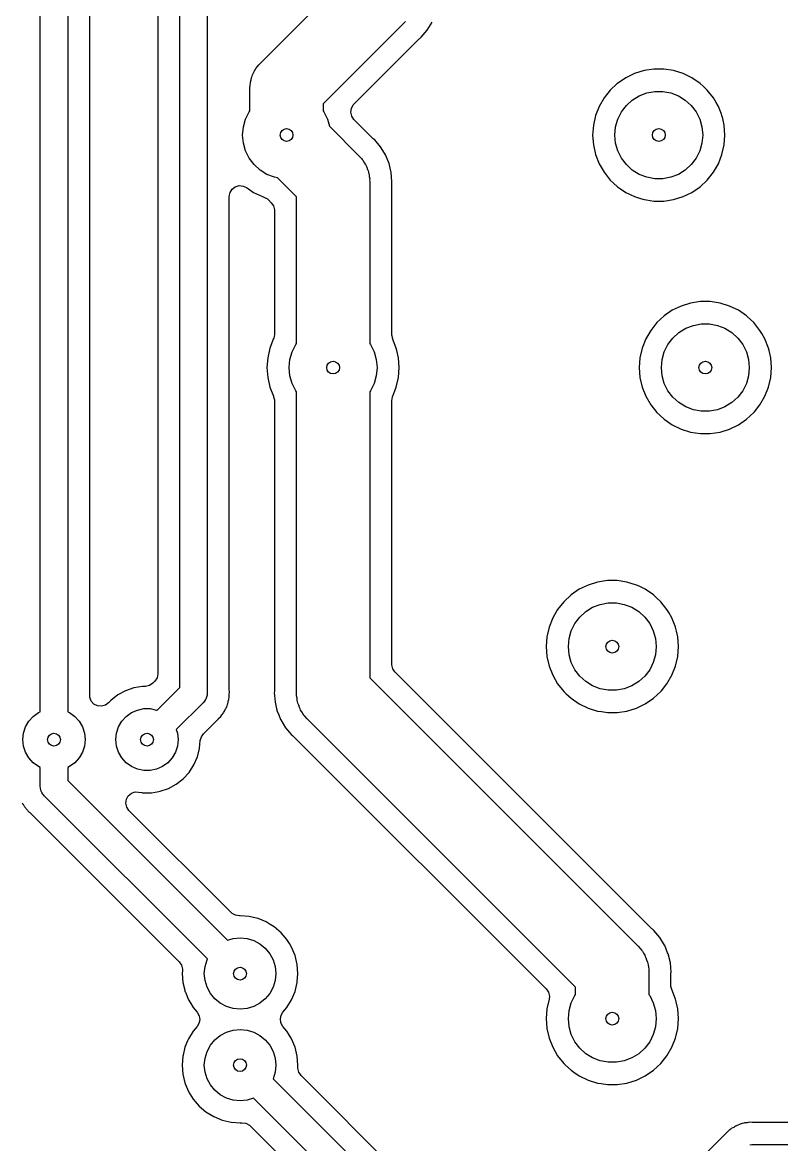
# Model space of a CAD drawing. Extents: x 0.79 to 9.84, y -6.5 to -0.79.
# Drawn here: x 4.754 to 5.569, y -4.573 to -3.366 of the extents above; entities that cross this region are included whole.
import ezdxf

# ---------------------------------------------------------------- set-up
doc = ezdxf.new("R2010")
doc.units = 0
doc.header["$MEASUREMENT"] = 0
doc.layers.add('BLACK', color=7, linetype='CONTINUOUS')

msp = doc.modelspace()

# ---------------------------------------------------------------- linework, layer by layer
at = {"layer": 'BLACK', "linetype": 'CONTINUOUS'}
for p, q in [((4.9226, -4.0813), (4.9226, -3.2673)), ((4.9522, -3.2673), (4.9522, -4.0874)), ((4.899, -3.2846), (4.899, -4.0666)), ((5.0096, -3.4096), (5.098, -3.3211)), ((4.8022, -3.3374), (4.8022, -4.1075)), ((4.8258, -4.0898), (4.8258, -3.338)), ((4.7726, -4.1075), (4.7726, -3.3435)), ((5.1652, -3.3652), (5.0768, -3.4537)), ((5.1885, -3.3746), (5.1937, -3.3661)), ((5.1821, -3.3821), (5.1885, -3.3746)), ((5.1098, -3.4541), (5.1799, -3.384)), ((5.1799, -3.384), (5.1806, -3.3834)), ((5.1806, -3.3834), (5.1821, -3.3821)), ((5.1821, -3.3821), (5.1821, -3.3821)), ((5.0045, -3.4157), (5.0061, -3.4138)), ((5.0061, -3.4138), (5.0075, -3.4118)), ((5.0075, -3.4118), (5.0086, -3.4107)), ((5.0086, -3.4107), (5.0096, -3.4096)), ((4.9993, -3.4281), (4.9998, -3.4256)), ((4.9998, -3.4256), (5.0004, -3.4242)), ((5.0004, -3.4242), (5.0008, -3.4228)), ((5.0008, -3.4228), (5.002, -3.4206)), ((5.002, -3.4206), (5.003, -3.4183)), ((5.003, -3.4183), (5.0038, -3.4171)), ((5.0038, -3.4171), (5.0045, -3.4157)), ((5.4019, -3.4258), (5.3931, -3.4318)), ((5.4114, -3.4212), (5.4019, -3.4258)), ((5.4019, -3.4258), (5.4019, -3.4258)), ((5.4216, -3.4181), (5.4114, -3.4212)), ((5.4114, -3.4212), (5.4114, -3.4212)), ((5.4321, -3.4165), (5.4216, -3.4181)), ((5.4216, -3.4181), (5.4216, -3.4181)), ((5.4427, -3.4165), (5.4321, -3.4165)), ((5.4321, -3.4165), (5.4321, -3.4165)), ((5.4532, -3.4181), (5.4427, -3.4165)), ((5.4427, -3.4165), (5.4427, -3.4165)), ((5.4634, -3.4212), (5.4532, -3.4181)), ((5.4532, -3.4181), (5.4532, -3.4181)), ((5.4672, -3.4231), (5.4634, -3.4212)), ((5.4634, -3.4212), (5.4634, -3.4212)), ((5.4634, -3.4212), (5.4634, -3.4212)), ((5.4634, -3.4212), (5.4634, -3.4212)), ((5.4729, -3.4258), (5.4672, -3.4231)), ((5.4817, -3.4318), (5.4729, -3.4258)), ((4.998, -3.4374), (4.9982, -3.4334)), ((4.998, -3.4615), (4.998, -3.4374)), ((4.9982, -3.4334), (4.9985, -3.432)), ((4.9985, -3.432), (4.9986, -3.4305)), ((4.9986, -3.4305), (4.9993, -3.4281)), ((5.3928, -3.4321), (5.3853, -3.4391)), ((5.3931, -3.4318), (5.3928, -3.4321)), ((5.3931, -3.4318), (5.3931, -3.4318)), ((5.4851, -3.435), (5.4817, -3.4318)), ((5.4817, -3.4318), (5.4817, -3.4318)), ((5.4895, -3.4391), (5.4851, -3.435)), ((5.3787, -3.4474), (5.3734, -3.4566)), ((5.3853, -3.4391), (5.3787, -3.4474)), ((5.4025, -3.4556), (5.4089, -3.4497)), ((5.4089, -3.4497), (5.4163, -3.4451)), ((5.4163, -3.4451), (5.4245, -3.442)), ((5.4245, -3.442), (5.433, -3.4404)), ((5.433, -3.4404), (5.4418, -3.4404)), ((5.4418, -3.4404), (5.4503, -3.442)), ((5.4503, -3.442), (5.4585, -3.4451)), ((5.4585, -3.4451), (5.4659, -3.4497)), ((5.4659, -3.4497), (5.4723, -3.4556)), ((5.4961, -3.4474), (5.4895, -3.4391)), ((5.4991, -3.4525), (5.4961, -3.4474)), ((5.4961, -3.4474), (5.4961, -3.4474)), ((5.4961, -3.4474), (5.4961, -3.4474)), ((4.9933, -3.4703), (4.9972, -3.4625)), ((4.9972, -3.4625), (4.998, -3.4615)), ((5.0768, -3.4537), (5.0768, -3.4615)), ((5.0768, -3.4615), (5.0776, -3.4625)), ((5.0776, -3.4625), (5.0815, -3.4703)), ((5.1064, -3.4629), (5.107, -3.4587)), ((5.107, -3.4587), (5.1091, -3.4549)), ((5.1091, -3.4549), (5.1098, -3.4541)), ((5.3734, -3.4566), (5.3695, -3.4664)), ((5.3734, -3.4566), (5.3734, -3.4566)), ((5.3933, -3.4703), (5.3972, -3.4625)), ((5.3972, -3.4625), (5.4025, -3.4556)), ((5.4723, -3.4556), (5.4776, -3.4625)), ((5.4776, -3.4625), (5.4815, -3.4703)), ((5.5014, -3.4566), (5.4991, -3.4525)), ((5.5021, -3.4583), (5.5014, -3.4566)), ((5.5014, -3.4566), (5.5014, -3.4566)), ((5.5047, -3.4649), (5.5021, -3.4583)), ((4.991, -3.4787), (4.9933, -3.4703)), ((5.0815, -3.4703), (5.0836, -3.4779)), ((5.1074, -3.4672), (5.1064, -3.4629)), ((5.1098, -3.4707), (5.1074, -3.4672)), ((5.1265, -3.4874), (5.1098, -3.4707)), ((5.3695, -3.4664), (5.3671, -3.4768)), ((5.391, -3.4787), (5.3933, -3.4703)), ((5.4815, -3.4703), (5.4838, -3.4787)), ((5.5053, -3.4664), (5.5047, -3.4649)), ((5.5061, -3.4696), (5.5053, -3.4664)), ((5.5077, -3.4768), (5.5061, -3.4696)), ((4.9902, -3.4874), (4.991, -3.4787)), ((5.0836, -3.4779), (5.1152, -3.5096)), ((5.3671, -3.4768), (5.3663, -3.4874)), ((5.3902, -3.4874), (5.391, -3.4787)), ((5.4838, -3.4787), (5.4846, -3.4874)), ((5.5085, -3.4874), (5.5077, -3.4768)), ((4.991, -3.4961), (4.9902, -3.4874)), ((4.9933, -3.5045), (4.991, -3.4961)), ((5.1299, -3.4908), (5.1265, -3.4874)), ((5.1306, -3.4914), (5.1299, -3.4908)), ((5.1321, -3.4927), (5.1306, -3.4914)), ((5.1385, -3.5002), (5.1321, -3.4927)), ((5.1321, -3.4927), (5.1321, -3.4927)), ((5.3663, -3.4874), (5.3671, -3.498)), ((5.3671, -3.498), (5.3695, -3.5084)), ((5.391, -3.4961), (5.3902, -3.4874)), ((5.3933, -3.5045), (5.391, -3.4961)), ((5.4838, -3.4961), (5.4815, -3.5045)), ((5.4846, -3.4874), (5.4838, -3.4961)), ((5.5053, -3.5084), (5.5077, -3.498)), ((5.5077, -3.498), (5.5085, -3.4874)), ((4.9972, -3.5123), (4.9933, -3.5045)), ((5.1152, -3.5096), (5.1179, -3.5125)), ((5.1425, -3.5067), (5.1385, -3.5002)), ((5.1385, -3.5002), (5.1385, -3.5002)), ((5.1385, -3.5002), (5.1385, -3.5002)), ((5.1437, -3.5087), (5.1425, -3.5067)), ((5.1475, -3.5179), (5.1437, -3.5087)), ((5.3695, -3.5084), (5.3734, -3.5182)), ((5.3972, -3.5123), (5.3933, -3.5045)), ((5.4815, -3.5045), (5.4776, -3.5123)), ((5.5014, -3.5182), (5.5053, -3.5084)), ((5.0025, -3.5192), (4.9972, -3.5123)), ((5.0089, -3.5251), (5.0025, -3.5192)), ((5.1179, -3.5125), (5.1187, -3.5138)), ((5.1187, -3.5138), (5.1197, -3.5149)), ((5.1197, -3.5149), (5.1209, -3.5171)), ((5.1209, -3.5171), (5.1223, -3.5192)), ((5.1223, -3.5192), (5.1229, -3.5206)), ((5.1229, -3.5206), (5.1236, -3.5219)), ((5.1236, -3.5219), (5.1243, -3.5243)), ((5.1498, -3.5275), (5.1475, -3.5179)), ((5.3734, -3.5182), (5.3734, -3.5182)), ((5.3734, -3.5182), (5.3787, -3.5274)), ((5.4025, -3.5192), (5.3972, -3.5123)), ((5.4089, -3.5251), (5.4025, -3.5192)), ((5.4723, -3.5192), (5.4659, -3.5251)), ((5.4776, -3.5123), (5.4723, -3.5192)), ((5.4961, -3.5274), (5.5014, -3.5182)), ((5.0163, -3.5297), (5.0089, -3.5251)), ((5.0245, -3.5328), (5.0163, -3.5297)), ((5.0278, -3.5335), (5.0245, -3.5328)), ((5.048, -3.5537), (5.0278, -3.5335)), ((5.1243, -3.5243), (5.1253, -3.5266)), ((5.1253, -3.5266), (5.1255, -3.528)), ((5.1255, -3.528), (5.126, -3.5295)), ((5.126, -3.5295), (5.1262, -3.532)), ((5.1262, -3.532), (5.1267, -3.5344)), ((5.1267, -3.5344), (5.1266, -3.5359)), ((5.1506, -3.5374), (5.1498, -3.5275)), ((5.1498, -3.5275), (5.1498, -3.5275)), ((5.1498, -3.5275), (5.1498, -3.5275)), ((5.3787, -3.5274), (5.3853, -3.5358)), ((5.4163, -3.5297), (5.4089, -3.5251)), ((5.4245, -3.5328), (5.4163, -3.5297)), ((5.433, -3.5344), (5.4245, -3.5328)), ((5.4418, -3.5344), (5.433, -3.5344)), ((5.4503, -3.5328), (5.4418, -3.5344)), ((5.4585, -3.5297), (5.4503, -3.5328)), ((5.4659, -3.5251), (5.4585, -3.5297)), ((5.4895, -3.5358), (5.4961, -3.5274)), ((4.9766, -3.5492), (4.9789, -3.5455)), ((4.9789, -3.5455), (4.9823, -3.5429)), ((4.9823, -3.5429), (4.9865, -3.5418)), ((4.9865, -3.5418), (4.9908, -3.5422)), ((4.9908, -3.5422), (4.9942, -3.5437)), ((4.9942, -3.5437), (4.9963, -3.5452)), ((4.9963, -3.5452), (5.0019, -3.549)), ((5.1266, -3.5359), (5.1268, -3.5374)), ((5.1268, -3.5374), (5.1268, -3.7115)), ((5.1504, -3.5394), (5.1506, -3.5374)), ((5.1504, -3.5403), (5.1504, -3.5394)), ((5.1504, -3.7017), (5.1504, -3.5403)), ((5.1506, -3.5374), (5.1506, -3.5374)), ((5.3853, -3.5358), (5.3887, -3.539)), ((5.3887, -3.539), (5.3931, -3.543)), ((5.3931, -3.543), (5.3963, -3.5452)), ((5.3963, -3.5452), (5.4019, -3.549)), ((5.4729, -3.549), (5.4817, -3.543)), ((5.4817, -3.543), (5.4895, -3.5358)), ((4.9758, -3.5535), (4.9766, -3.5492)), ((4.9758, -4.0842), (4.9758, -3.5535)), ((5.0019, -3.549), (5.0019, -3.549)), ((5.0019, -3.549), (5.0019, -3.549)), ((5.0019, -3.549), (5.0114, -3.5536)), ((5.0114, -3.5536), (5.0128, -3.554)), ((5.0128, -3.554), (5.013, -3.5541)), ((5.013, -3.5541), (5.0169, -3.5561)), ((5.0169, -3.5561), (5.0179, -3.557)), ((5.0179, -3.557), (5.0209, -3.5601)), ((5.048, -3.7115), (5.048, -3.5537)), ((5.4019, -3.549), (5.4019, -3.549)), ((5.4019, -3.549), (5.4019, -3.549)), ((5.4019, -3.549), (5.4114, -3.5536)), ((5.4114, -3.5536), (5.4114, -3.5536)), ((5.4114, -3.5536), (5.4114, -3.5536)), ((5.4114, -3.5536), (5.4176, -3.5555)), ((5.4176, -3.5555), (5.4216, -3.5567)), ((5.4216, -3.5567), (5.4216, -3.5567)), ((5.4216, -3.5567), (5.4216, -3.5567)), ((5.4216, -3.5567), (5.4243, -3.5571)), ((5.4243, -3.5571), (5.4321, -3.5583)), ((5.4321, -3.5583), (5.4321, -3.5583)), ((5.4321, -3.5583), (5.4321, -3.5583)), ((5.4321, -3.5583), (5.4427, -3.5583)), ((5.4427, -3.5583), (5.4532, -3.5567)), ((5.4427, -3.5583), (5.4427, -3.5583)), ((5.4532, -3.5567), (5.4634, -3.5536)), ((5.4634, -3.5536), (5.4729, -3.549)), ((5.0209, -3.5601), (5.0234, -3.5636)), ((5.0234, -3.5636), (5.0244, -3.5678)), ((5.0244, -3.5678), (5.0244, -3.5684)), ((5.0244, -3.5684), (5.0244, -3.7017)), ((5.4821, -3.6665), (5.4716, -3.6681)), ((5.4927, -3.6665), (5.4821, -3.6665)), ((5.4821, -3.6665), (5.4821, -3.6665)), ((5.5032, -3.6681), (5.4927, -3.6665)), ((5.4927, -3.6665), (5.4927, -3.6665)), ((5.4519, -3.6758), (5.4431, -3.6818)), ((5.4614, -3.6712), (5.4519, -3.6758)), ((5.4519, -3.6758), (5.4519, -3.6758)), ((5.4716, -3.6681), (5.4614, -3.6712)), ((5.4614, -3.6712), (5.4614, -3.6712)), ((5.4716, -3.6681), (5.4716, -3.6681)), ((5.5134, -3.6712), (5.5032, -3.6681)), ((5.5032, -3.6681), (5.5032, -3.6681)), ((5.5141, -3.6716), (5.5134, -3.6712)), ((5.5134, -3.6712), (5.5134, -3.6712)), ((5.5134, -3.6712), (5.5134, -3.6712)), ((5.5134, -3.6712), (5.5134, -3.6712)), ((5.5229, -3.6758), (5.5141, -3.6716)), ((5.5317, -3.6818), (5.5229, -3.6758)), ((5.4353, -3.6891), (5.4287, -3.6974)), ((5.4431, -3.6818), (5.4353, -3.6891)), ((5.4431, -3.6818), (5.4431, -3.6818)), ((5.4745, -3.692), (5.483, -3.6904)), ((5.483, -3.6904), (5.4918, -3.6904)), ((5.4918, -3.6904), (5.5003, -3.692)), ((5.5325, -3.6825), (5.5317, -3.6818)), ((5.5317, -3.6818), (5.5317, -3.6818)), ((5.5395, -3.6891), (5.5325, -3.6825)), ((5.5461, -3.6974), (5.5395, -3.6891)), ((5.0244, -3.7017), (5.0236, -3.706)), ((5.1504, -3.7027), (5.1504, -3.7017)), ((5.1514, -3.7061), (5.1504, -3.7027)), ((5.4287, -3.6974), (5.4234, -3.7066)), ((5.4525, -3.7056), (5.4589, -3.6997)), ((5.4589, -3.6997), (5.4663, -3.6951)), ((5.4663, -3.6951), (5.4745, -3.692)), ((5.5003, -3.692), (5.5085, -3.6951)), ((5.5085, -3.6951), (5.5159, -3.6997)), ((5.5159, -3.6997), (5.5223, -3.7056)), ((5.5481, -3.7007), (5.5461, -3.6974)), ((5.5461, -3.6974), (5.5461, -3.6974)), ((5.5461, -3.6974), (5.5461, -3.6974)), ((5.5514, -3.7066), (5.5481, -3.7007)), ((5.0235, -3.7062), (5.0195, -3.7164)), ((5.0236, -3.706), (5.0235, -3.7062)), ((5.0433, -3.7203), (5.0472, -3.7125)), ((5.0472, -3.7125), (5.048, -3.7115)), ((5.1268, -3.7115), (5.1276, -3.7125)), ((5.1276, -3.7125), (5.1315, -3.7203)), ((5.1553, -3.7164), (5.1513, -3.7061)), ((5.1513, -3.7061), (5.1514, -3.7061)), ((5.4234, -3.7066), (5.4195, -3.7164)), ((5.4234, -3.7066), (5.4234, -3.7066)), ((5.4433, -3.7203), (5.4472, -3.7125)), ((5.4472, -3.7125), (5.4525, -3.7056)), ((5.5223, -3.7056), (5.5276, -3.7125)), ((5.5276, -3.7125), (5.5315, -3.7203)), ((5.5553, -3.7164), (5.5514, -3.7066)), ((5.5514, -3.7066), (5.5514, -3.7066)), ((5.0171, -3.7268), (5.0163, -3.7374)), ((5.0195, -3.7164), (5.0171, -3.7268)), ((5.041, -3.7287), (5.0433, -3.7203)), ((5.1315, -3.7203), (5.1338, -3.7287)), ((5.156, -3.7192), (5.1553, -3.7164)), ((5.1577, -3.7268), (5.156, -3.7192)), ((5.1585, -3.7374), (5.1577, -3.7268)), ((5.4171, -3.7268), (5.4163, -3.7374)), ((5.4195, -3.7164), (5.4171, -3.7268)), ((5.441, -3.7287), (5.4433, -3.7203)), ((5.5315, -3.7203), (5.5338, -3.7287)), ((5.556, -3.7192), (5.5553, -3.7164)), ((5.5577, -3.7268), (5.556, -3.7192)), ((5.5585, -3.7374), (5.5577, -3.7268)), ((5.0163, -3.7374), (5.0171, -3.748)), ((5.0402, -3.7374), (5.041, -3.7287)), ((5.041, -3.7461), (5.0402, -3.7374)), ((5.1338, -3.7287), (5.1346, -3.7374)), ((5.1346, -3.7374), (5.1338, -3.7461)), ((5.1577, -3.748), (5.1585, -3.7374)), ((5.4163, -3.7374), (5.4171, -3.748)), ((5.4402, -3.7374), (5.441, -3.7287)), ((5.441, -3.7461), (5.4402, -3.7374)), ((5.5338, -3.7287), (5.5346, -3.7374)), ((5.5346, -3.7374), (5.5338, -3.7461)), ((5.5577, -3.748), (5.5585, -3.7374)), ((5.0171, -3.748), (5.0195, -3.7583)), ((5.0433, -3.7545), (5.041, -3.7461)), ((5.1338, -3.7461), (5.1315, -3.7545)), ((5.1553, -3.7584), (5.1577, -3.748)), ((5.4171, -3.748), (5.4195, -3.7584)), ((5.4433, -3.7545), (5.441, -3.7461)), ((5.5338, -3.7461), (5.5315, -3.7545)), ((5.5553, -3.7584), (5.5577, -3.748)), ((5.0195, -3.7583), (5.0195, -3.7584)), ((5.0195, -3.7584), (5.0234, -3.7682)), ((5.0472, -3.7623), (5.0433, -3.7545)), ((5.048, -3.7633), (5.0472, -3.7623)), ((5.048, -4.0874), (5.048, -3.7633)), ((5.1276, -3.7623), (5.1268, -3.7633)), ((5.1268, -3.7633), (5.1268, -4.0711)), ((5.1315, -3.7545), (5.1276, -3.7623)), ((5.1514, -3.7682), (5.1553, -3.7584)), ((5.4195, -3.7584), (5.4234, -3.7682)), ((5.4472, -3.7623), (5.4433, -3.7545)), ((5.4525, -3.7692), (5.4472, -3.7623)), ((5.5276, -3.7623), (5.5223, -3.7692)), ((5.5315, -3.7545), (5.5276, -3.7623)), ((5.5514, -3.7682), (5.5553, -3.7584)), ((5.0234, -3.7682), (5.0234, -3.7682)), ((5.0234, -3.7682), (5.0235, -3.7687)), ((5.0235, -3.7687), (5.0234, -3.7687)), ((5.0234, -3.7687), (5.0244, -3.7721)), ((5.0244, -3.7721), (5.0244, -3.7731)), ((5.0244, -3.7731), (5.0244, -4.0845)), ((5.1504, -3.7731), (5.1512, -3.7688)), ((5.1504, -4.0374), (5.1504, -3.7731)), ((5.1512, -3.7688), (5.1513, -3.7686)), ((5.1513, -3.7686), (5.1514, -3.7682)), ((5.1514, -3.7682), (5.1514, -3.7682)), ((5.4234, -3.7682), (5.4234, -3.7682)), ((5.4234, -3.7682), (5.4287, -3.7774)), ((5.4589, -3.7751), (5.4525, -3.7692)), ((5.4663, -3.7797), (5.4589, -3.7751)), ((5.5159, -3.7751), (5.5085, -3.7797)), ((5.5223, -3.7692), (5.5159, -3.7751)), ((5.5461, -3.7774), (5.5514, -3.7682)), ((5.4287, -3.7774), (5.4353, -3.7858)), ((5.4353, -3.7858), (5.4387, -3.789)), ((5.4745, -3.7828), (5.4663, -3.7797)), ((5.483, -3.7844), (5.4745, -3.7828)), ((5.4918, -3.7844), (5.483, -3.7844)), ((5.5003, -3.7828), (5.4918, -3.7844)), ((5.5085, -3.7797), (5.5003, -3.7828)), ((5.5317, -3.793), (5.5395, -3.7858)), ((5.5395, -3.7858), (5.5402, -3.7849)), ((5.5402, -3.7849), (5.5461, -3.7774)), ((5.5461, -3.7774), (5.5461, -3.7774)), ((5.5461, -3.7774), (5.5461, -3.7774)), ((5.4387, -3.789), (5.4431, -3.793)), ((5.4431, -3.793), (5.4466, -3.7954)), ((5.4466, -3.7954), (5.4519, -3.799)), ((5.4519, -3.799), (5.4519, -3.799)), ((5.4519, -3.799), (5.4519, -3.799)), ((5.4519, -3.799), (5.4614, -3.8036)), ((5.5134, -3.8036), (5.5229, -3.799)), ((5.5229, -3.799), (5.5317, -3.793)), ((5.4614, -3.8036), (5.4614, -3.8036)), ((5.4614, -3.8036), (5.4614, -3.8036)), ((5.4614, -3.8036), (5.4705, -3.8064)), ((5.4705, -3.8064), (5.4716, -3.8067)), ((5.4716, -3.8067), (5.4716, -3.8067)), ((5.4716, -3.8067), (5.4716, -3.8067)), ((5.4716, -3.8067), (5.4768, -3.8075)), ((5.4768, -3.8075), (5.4821, -3.8083)), ((5.4821, -3.8083), (5.4821, -3.8083)), ((5.4821, -3.8083), (5.4821, -3.8083)), ((5.4821, -3.8083), (5.4927, -3.8083)), ((5.4927, -3.8083), (5.5032, -3.8067)), ((5.4927, -3.8083), (5.4927, -3.8083)), ((5.5032, -3.8067), (5.5134, -3.8036)), ((5.3716, -3.9681), (5.3614, -3.9712)), ((5.3821, -3.9665), (5.3716, -3.9681)), ((5.3716, -3.9681), (5.3716, -3.9681)), ((5.3927, -3.9665), (5.3821, -3.9665)), ((5.3821, -3.9665), (5.3821, -3.9665)), ((5.4032, -3.9681), (5.3927, -3.9665)), ((5.3927, -3.9665), (5.3927, -3.9665)), ((5.4134, -3.9712), (5.4032, -3.9681)), ((5.4032, -3.9681), (5.4032, -3.9681)), ((5.3519, -3.9758), (5.3431, -3.9818)), ((5.3614, -3.9712), (5.3519, -3.9758)), ((5.3519, -3.9758), (5.3519, -3.9758)), ((5.3614, -3.9712), (5.3614, -3.9712)), ((5.4162, -3.9726), (5.4134, -3.9712)), ((5.4134, -3.9712), (5.4134, -3.9712)), ((5.4134, -3.9712), (5.4134, -3.9712)), ((5.4134, -3.9712), (5.4134, -3.9712)), ((5.4229, -3.9758), (5.4162, -3.9726)), ((5.4317, -3.9818), (5.4229, -3.9758)), ((5.3353, -3.9891), (5.3287, -3.9974)), ((5.3431, -3.9818), (5.3353, -3.9891)), ((5.3431, -3.9818), (5.3431, -3.9818)), ((5.3663, -3.9951), (5.3745, -3.992)), ((5.3745, -3.992), (5.383, -3.9904)), ((5.383, -3.9904), (5.3918, -3.9904)), ((5.3918, -3.9904), (5.4003, -3.992)), ((5.4003, -3.992), (5.4085, -3.9951)), ((5.4346, -3.9845), (5.4317, -3.9818)), ((5.4317, -3.9818), (5.4317, -3.9818)), ((5.4395, -3.9891), (5.4346, -3.9845)), ((5.4461, -3.9974), (5.4395, -3.9891)), ((5.3287, -3.9974), (5.3234, -4.0066)), ((5.3472, -4.0125), (5.3525, -4.0056)), ((5.3525, -4.0056), (5.3589, -3.9997)), ((5.3589, -3.9997), (5.3663, -3.9951)), ((5.4085, -3.9951), (5.4159, -3.9997)), ((5.4159, -3.9997), (5.4223, -4.0056)), ((5.4223, -4.0056), (5.4276, -4.0125)), ((5.4481, -4.0007), (5.4461, -3.9974)), ((5.4461, -3.9974), (5.4461, -3.9974)), ((5.4461, -3.9974), (5.4461, -3.9974)), ((5.4514, -4.0066), (5.4481, -4.0007)), ((5.3195, -4.0164), (5.3171, -4.0268)), ((5.3234, -4.0066), (5.3195, -4.0164)), ((5.3234, -4.0066), (5.3234, -4.0066)), ((5.3433, -4.0203), (5.3472, -4.0125)), ((5.4276, -4.0125), (5.4315, -4.0203)), ((5.4535, -4.0118), (5.4514, -4.0066)), ((5.4514, -4.0066), (5.4514, -4.0066)), ((5.4549, -4.0153), (5.4535, -4.0118)), ((5.4553, -4.0164), (5.4549, -4.0153)), ((5.4563, -4.0209), (5.4553, -4.0164)), ((5.3171, -4.0268), (5.3163, -4.0374)), ((5.3402, -4.0374), (5.341, -4.0287)), ((5.341, -4.0287), (5.3433, -4.0203)), ((5.4315, -4.0203), (5.4338, -4.0287)), ((5.4338, -4.0287), (5.4346, -4.0374)), ((5.4577, -4.0268), (5.4563, -4.0209)), ((5.4585, -4.0374), (5.4577, -4.0268)), ((5.1504, -4.0564), (5.1504, -4.0374)), ((5.3163, -4.0374), (5.3171, -4.048)), ((5.341, -4.0461), (5.3402, -4.0374)), ((5.4346, -4.0374), (5.4338, -4.0461)), ((5.4577, -4.048), (5.4585, -4.0374)), ((5.3171, -4.048), (5.3195, -4.0584)), ((5.3433, -4.0545), (5.341, -4.0461)), ((5.4338, -4.0461), (5.4315, -4.0545)), ((5.4553, -4.0584), (5.4577, -4.048)), ((5.1504, -4.057), (5.1504, -4.0564)), ((5.1514, -4.0612), (5.1504, -4.057)), ((5.1539, -4.0647), (5.1514, -4.0612)), ((5.4299, -4.3408), (5.1539, -4.0647)), ((5.3195, -4.0584), (5.3234, -4.0682)), ((5.3472, -4.0623), (5.3433, -4.0545)), ((5.3525, -4.0692), (5.3472, -4.0623)), ((5.4276, -4.0623), (5.4223, -4.0692)), ((5.4315, -4.0545), (5.4276, -4.0623)), ((5.4514, -4.0682), (5.4553, -4.0584)), ((4.8936, -4.0768), (4.8901, -4.0793)), ((4.8955, -4.0749), (4.8936, -4.0768)), ((4.8959, -4.0745), (4.8955, -4.0749)), ((4.8982, -4.0709), (4.8959, -4.0745)), ((4.899, -4.0666), (4.8982, -4.0709)), ((5.1268, -4.0711), (5.4152, -4.3596)), ((5.3234, -4.0682), (5.3234, -4.0682)), ((5.3234, -4.0682), (5.3287, -4.0774)), ((5.3287, -4.0774), (5.3353, -4.0858)), ((5.3589, -4.0751), (5.3525, -4.0692)), ((5.3663, -4.0797), (5.3589, -4.0751)), ((5.4159, -4.0751), (5.4085, -4.0797)), ((5.4223, -4.0692), (5.4159, -4.0751)), ((5.4402, -4.0849), (5.4461, -4.0774)), ((5.4461, -4.0774), (5.4514, -4.0682)), ((5.4461, -4.0774), (5.4461, -4.0774)), ((5.4461, -4.0774), (5.4461, -4.0774)), ((4.826, -4.0919), (4.8258, -4.0898)), ((4.8561, -4.0894), (4.8486, -4.0952)), ((4.8644, -4.0849), (4.8561, -4.0894)), ((4.8561, -4.0894), (4.8561, -4.0894)), ((4.8733, -4.0819), (4.8644, -4.0849)), ((4.8827, -4.0803), (4.8733, -4.0819)), ((4.8853, -4.0803), (4.8827, -4.0803)), ((4.8859, -4.0803), (4.8853, -4.0803)), ((4.8901, -4.0793), (4.8859, -4.0803)), ((4.8982, -4.1058), (4.9226, -4.0813)), ((4.952, -4.0898), (4.9513, -4.0918)), ((4.9522, -4.0874), (4.952, -4.0889)), ((4.952, -4.0889), (4.9521, -4.0892)), ((4.9521, -4.0892), (4.952, -4.0894)), ((4.952, -4.0894), (4.952, -4.0898)), ((4.9759, -4.0857), (4.9758, -4.0842)), ((4.9758, -4.0884), (4.976, -4.0864)), ((4.9758, -4.0893), (4.9758, -4.0884)), ((4.9758, -4.0884), (4.9758, -4.0884)), ((4.9758, -4.0913), (4.9758, -4.0893)), ((4.976, -4.0864), (4.9759, -4.0857)), ((5.0244, -4.0854), (5.0242, -4.0874)), ((5.0242, -4.0874), (5.0242, -4.0874)), ((5.0242, -4.0874), (5.0244, -4.0899)), ((5.0244, -4.0845), (5.0244, -4.0854)), ((5.0244, -4.0899), (5.0244, -4.0899)), ((5.0244, -4.0899), (5.025, -4.0973)), ((5.0482, -4.0889), (5.048, -4.0874)), ((5.0481, -4.0904), (5.0482, -4.0889)), ((5.3353, -4.0858), (5.3374, -4.0877)), ((5.3374, -4.0877), (5.3431, -4.093)), ((5.3745, -4.0828), (5.3663, -4.0797)), ((5.383, -4.0844), (5.3745, -4.0828)), ((5.3918, -4.0844), (5.383, -4.0844)), ((5.4003, -4.0828), (5.3918, -4.0844)), ((5.4085, -4.0797), (5.4003, -4.0828)), ((5.4317, -4.093), (5.4395, -4.0858)), ((5.4395, -4.0858), (5.4402, -4.0849)), ((4.8275, -4.096), (4.826, -4.0919)), ((4.8304, -4.0992), (4.8275, -4.096)), ((4.8343, -4.1011), (4.8304, -4.0992)), ((4.8386, -4.1016), (4.8343, -4.1011)), ((4.8428, -4.1004), (4.8386, -4.1016)), ((4.8462, -4.0978), (4.8428, -4.1004)), ((4.8486, -4.0952), (4.8462, -4.0978)), ((4.8486, -4.0952), (4.8486, -4.0952)), ((4.9478, -4.0978), (4.9189, -4.1267)), ((4.9491, -4.0961), (4.9478, -4.0978)), ((4.9504, -4.0944), (4.9491, -4.0961)), ((4.9505, -4.0941), (4.9504, -4.0944)), ((4.9507, -4.0939), (4.9505, -4.0941)), ((4.9513, -4.0918), (4.9507, -4.0939)), ((4.9723, -4.1035), (4.9733, -4.1017)), ((4.9733, -4.1017), (4.9734, -4.101)), ((4.9734, -4.101), (4.9739, -4.0996)), ((4.9739, -4.0996), (4.9742, -4.099)), ((4.9742, -4.099), (4.9746, -4.097)), ((4.9746, -4.097), (4.9748, -4.0961)), ((4.9748, -4.0961), (4.9754, -4.0942)), ((4.9754, -4.0942), (4.9755, -4.0935)), ((4.9755, -4.0935), (4.9757, -4.092)), ((4.9757, -4.092), (4.9758, -4.0913)), ((5.025, -4.0973), (5.025, -4.0973)), ((5.025, -4.0973), (5.025, -4.0973)), ((5.025, -4.0973), (5.025, -4.0973)), ((5.025, -4.0973), (5.0267, -4.1043)), ((5.0486, -4.0928), (5.0481, -4.0904)), ((5.0488, -4.0953), (5.0486, -4.0928)), ((5.0493, -4.0968), (5.0488, -4.0953)), ((5.0496, -4.0982), (5.0493, -4.0968)), ((5.0505, -4.1005), (5.0496, -4.0982)), ((5.0512, -4.1029), (5.0505, -4.1005)), ((5.3431, -4.093), (5.3431, -4.093)), ((5.3431, -4.093), (5.3519, -4.099)), ((5.3519, -4.099), (5.3519, -4.099)), ((5.3519, -4.099), (5.3519, -4.099)), ((5.3519, -4.099), (5.3614, -4.1036)), ((5.4134, -4.1036), (5.4229, -4.099)), ((5.4229, -4.099), (5.4317, -4.093)), ((4.7603, -4.1177), (4.765, -4.1125)), ((4.765, -4.1125), (4.7707, -4.1084)), ((4.7707, -4.1084), (4.7726, -4.1075)), ((4.8022, -4.1075), (4.8041, -4.1084)), ((4.8041, -4.1084), (4.8098, -4.1125)), ((4.8098, -4.1125), (4.8145, -4.1177)), ((4.8603, -4.1177), (4.865, -4.1125)), ((4.865, -4.1125), (4.8707, -4.1084)), ((4.8707, -4.1084), (4.8771, -4.1056)), ((4.8771, -4.1056), (4.8839, -4.1041)), ((4.8839, -4.1041), (4.8909, -4.1041)), ((4.8909, -4.1041), (4.8977, -4.1056)), ((4.8977, -4.1056), (4.8982, -4.1058)), ((4.9643, -4.1148), (4.9667, -4.1125)), ((4.9667, -4.1125), (4.9678, -4.1109)), ((4.9678, -4.1109), (4.9684, -4.1102)), ((4.9684, -4.1102), (4.9696, -4.1086)), ((4.9696, -4.1086), (4.97, -4.108)), ((4.97, -4.108), (4.9707, -4.1067)), ((4.9707, -4.1067), (4.9708, -4.1067)), ((4.9708, -4.1067), (4.9712, -4.1061)), ((4.9712, -4.1061), (4.9719, -4.1043)), ((4.9719, -4.1043), (4.9723, -4.1035)), ((5.0267, -4.1043), (5.0273, -4.1069)), ((5.0273, -4.1069), (5.0289, -4.1109)), ((5.0289, -4.1109), (5.031, -4.1158)), ((5.0519, -4.1042), (5.0512, -4.1029)), ((5.0525, -4.1056), (5.0519, -4.1042)), ((5.0539, -4.1077), (5.0525, -4.1056)), ((5.0551, -4.1099), (5.0539, -4.1077)), ((5.0561, -4.111), (5.0551, -4.1099)), ((5.0569, -4.1123), (5.0561, -4.111)), ((5.0596, -4.1152), (5.0569, -4.1123)), ((5.3614, -4.1036), (5.3716, -4.1067)), ((5.3716, -4.1067), (5.3716, -4.1067)), ((5.3716, -4.1067), (5.3716, -4.1067)), ((5.3716, -4.1067), (5.3758, -4.1073)), ((5.3758, -4.1073), (5.3821, -4.1083)), ((5.3821, -4.1083), (5.3821, -4.1083)), ((5.3821, -4.1083), (5.3821, -4.1083)), ((5.3821, -4.1083), (5.3927, -4.1083)), ((5.3927, -4.1083), (5.4032, -4.1067)), ((5.3927, -4.1083), (5.3927, -4.1083)), ((5.4032, -4.1067), (5.4134, -4.1036)), ((4.7547, -4.1304), (4.7568, -4.1238)), ((4.7568, -4.1238), (4.7603, -4.1177)), ((4.8145, -4.1177), (4.818, -4.1238)), ((4.818, -4.1238), (4.8201, -4.1304)), ((4.8547, -4.1304), (4.8568, -4.1238)), ((4.8568, -4.1238), (4.8603, -4.1177)), ((4.948, -4.1311), (4.9641, -4.115)), ((4.9641, -4.115), (4.9643, -4.1148)), ((5.031, -4.1158), (5.0311, -4.1161)), ((5.0311, -4.1161), (5.0311, -4.1161)), ((5.0311, -4.1161), (5.0363, -4.1246)), ((5.0363, -4.1246), (5.0363, -4.1246)), ((5.0363, -4.1246), (5.0427, -4.1321)), ((5.348, -4.4037), (5.0596, -4.1152)), ((4.7539, -4.1374), (4.7547, -4.1304)), ((4.7547, -4.1444), (4.7539, -4.1374)), ((4.8201, -4.1304), (4.8209, -4.1374)), ((4.8209, -4.1374), (4.8201, -4.1444)), ((4.8539, -4.1374), (4.8547, -4.1304)), ((4.8547, -4.1444), (4.8539, -4.1374)), ((4.9189, -4.1267), (4.9201, -4.1304)), ((4.9201, -4.1304), (4.9209, -4.1374)), ((4.9209, -4.1374), (4.9201, -4.1444)), ((4.9446, -4.1384), (4.9458, -4.1343)), ((4.9458, -4.1343), (4.948, -4.1311)), ((5.0427, -4.1321), (5.0427, -4.1321)), ((5.0427, -4.1321), (5.0427, -4.1321)), ((5.0427, -4.1321), (5.0437, -4.133)), ((5.0437, -4.133), (5.0442, -4.1334)), ((5.0442, -4.1334), (5.0449, -4.134)), ((5.0449, -4.134), (5.3163, -4.4054)), ((4.7568, -4.151), (4.7547, -4.1444)), ((4.8201, -4.1444), (4.818, -4.151)), ((4.8568, -4.151), (4.8547, -4.1444)), ((4.9201, -4.1444), (4.918, -4.151)), ((4.9416, -4.156), (4.9439, -4.1468)), ((4.9439, -4.1468), (4.9446, -4.1384)), ((4.7603, -4.1571), (4.7568, -4.151)), ((4.765, -4.1623), (4.7603, -4.1571)), ((4.7707, -4.1664), (4.765, -4.1623)), ((4.8098, -4.1623), (4.8041, -4.1664)), ((4.8145, -4.1571), (4.8098, -4.1623)), ((4.818, -4.151), (4.8145, -4.1571)), ((4.8603, -4.1571), (4.8568, -4.151)), ((4.865, -4.1623), (4.8603, -4.1571)), ((4.8707, -4.1664), (4.865, -4.1623)), ((4.9098, -4.1623), (4.9041, -4.1664)), ((4.9145, -4.1571), (4.9098, -4.1623)), ((4.918, -4.151), (4.9145, -4.1571)), ((4.9378, -4.1647), (4.9416, -4.156)), ((4.7726, -4.1673), (4.7707, -4.1664)), ((4.7726, -4.1874), (4.7726, -4.1673)), ((4.8041, -4.1664), (4.8022, -4.1673)), ((4.8022, -4.1673), (4.8022, -4.1813)), ((4.8771, -4.1692), (4.8707, -4.1664)), ((4.8839, -4.1707), (4.8771, -4.1692)), ((4.8909, -4.1707), (4.8839, -4.1707)), ((4.8977, -4.1692), (4.8909, -4.1707)), ((4.9041, -4.1664), (4.8977, -4.1692)), ((4.9262, -4.1796), (4.9326, -4.1726)), ((4.9326, -4.1726), (4.9378, -4.1647)), ((4.8022, -4.1813), (4.974, -4.3531)), ((4.9104, -4.1899), (4.9187, -4.1854)), ((4.9187, -4.1854), (4.9262, -4.1796)), ((4.773, -4.1895), (4.7726, -4.1874)), ((4.7733, -4.1916), (4.773, -4.1895)), ((4.7734, -4.1919), (4.7733, -4.1916)), ((4.7734, -4.1922), (4.7734, -4.1919)), ((4.7745, -4.1941), (4.7734, -4.1922)), ((4.7754, -4.196), (4.7745, -4.1941)), ((4.7757, -4.1963), (4.7754, -4.196)), ((4.7758, -4.1965), (4.7757, -4.1963)), ((4.776, -4.1967), (4.7758, -4.1965)), ((4.777, -4.1978), (4.776, -4.1967)), ((4.9524, -4.3733), (4.777, -4.1978)), ((4.8652, -4.2016), (4.8673, -4.1979)), ((4.8673, -4.1979), (4.8706, -4.1951)), ((4.8706, -4.1951), (4.8747, -4.1937)), ((4.8747, -4.1937), (4.8783, -4.1938)), ((4.8783, -4.1938), (4.8817, -4.1943)), ((4.8817, -4.1943), (4.8827, -4.1945)), ((4.8827, -4.1945), (4.8827, -4.1945)), ((4.8827, -4.1945), (4.8921, -4.1945)), ((4.8921, -4.1945), (4.9001, -4.1932)), ((4.9001, -4.1932), (4.9015, -4.193)), ((4.9015, -4.193), (4.9104, -4.1899)), ((4.7532, -4.2053), (4.7541, -4.2067)), ((4.7541, -4.2067), (4.7543, -4.2069)), ((4.7543, -4.2069), (4.7547, -4.2077)), ((4.7547, -4.2077), (4.7555, -4.2091)), ((4.7555, -4.2091), (4.7557, -4.2095)), ((4.7557, -4.2095), (4.7562, -4.21)), ((4.7562, -4.21), (4.7571, -4.2112)), ((4.8646, -4.2059), (4.8652, -4.2016)), ((4.8656, -4.2101), (4.8646, -4.2059)), ((4.868, -4.2137), (4.8656, -4.2101)), ((4.7571, -4.2112), (4.7575, -4.2118)), ((4.7575, -4.2118), (4.7589, -4.2132)), ((4.7589, -4.2132), (4.7595, -4.2139)), ((4.7595, -4.2139), (4.7608, -4.2154)), ((4.7608, -4.2154), (4.7614, -4.2158)), ((4.7614, -4.2158), (4.7625, -4.2168)), ((4.7625, -4.2168), (4.922, -4.3764)), ((4.9777, -4.3234), (4.868, -4.2137)), ((4.9788, -4.3244), (4.9777, -4.3234)), ((4.9826, -4.3263), (4.9788, -4.3244)), ((4.9869, -4.3268), (4.9826, -4.3263)), ((4.9874, -4.3268), (4.9869, -4.3268)), ((4.9971, -4.3275), (4.9874, -4.3268)), ((4.9874, -4.3268), (4.9874, -4.3268)), ((4.9874, -4.3268), (4.9874, -4.3268)), ((4.9874, -4.3268), (4.9874, -4.3268)), ((5.0066, -4.3298), (4.9971, -4.3275)), ((4.9971, -4.3275), (4.9971, -4.3275)), ((4.9971, -4.3275), (4.9971, -4.3275)), ((4.9971, -4.3275), (4.9971, -4.3275)), ((5.0068, -4.3299), (5.0066, -4.3298)), ((5.0066, -4.3298), (5.0066, -4.3298)), ((5.0066, -4.3298), (5.0066, -4.3298)), ((5.0156, -4.3335), (5.0068, -4.3299)), ((5.0199, -4.3362), (5.0156, -4.3335)), ((5.0156, -4.3335), (5.0156, -4.3335)), ((5.0156, -4.3335), (5.0156, -4.3335)), ((5.024, -4.3386), (5.0199, -4.3362)), ((5.0314, -4.345), (5.024, -4.3386)), ((5.4306, -4.3414), (5.4299, -4.3408)), ((5.4321, -4.3427), (5.4306, -4.3414)), ((5.4385, -4.3502), (5.4321, -4.3427)), ((5.4321, -4.3427), (5.4321, -4.3427)), ((4.974, -4.3531), (4.9799, -4.3513)), ((4.9799, -4.3513), (4.9874, -4.3506)), ((4.9874, -4.3506), (4.9949, -4.3513)), ((4.9949, -4.3513), (5.0021, -4.3535)), ((5.0021, -4.3535), (5.0087, -4.3571)), ((5.0377, -4.3524), (5.0314, -4.345)), ((5.0404, -4.3567), (5.0377, -4.3524)), ((5.4435, -4.3584), (5.4385, -4.3502)), ((5.4385, -4.3502), (5.4385, -4.3502)), ((5.0087, -4.3571), (5.0145, -4.3618)), ((5.0145, -4.3618), (5.0193, -4.3677)), ((5.0427, -4.3605), (5.0404, -4.3567)), ((5.0428, -4.3607), (5.0427, -4.3605)), ((5.0466, -4.3697), (5.0428, -4.3607)), ((5.4152, -4.3596), (5.4179, -4.3625)), ((5.4179, -4.3625), (5.4187, -4.3638)), ((5.4187, -4.3638), (5.4197, -4.3649)), ((5.4197, -4.3649), (5.4209, -4.3671)), ((5.4209, -4.3671), (5.4223, -4.3692)), ((5.4437, -4.3587), (5.4435, -4.3584)), ((5.4469, -4.3665), (5.4437, -4.3587)), ((5.4475, -4.3679), (5.4469, -4.3665)), ((4.922, -4.3764), (4.9245, -4.3799)), ((4.9498, -4.3815), (4.9519, -4.3743)), ((4.9519, -4.3743), (4.9524, -4.3733)), ((5.0193, -4.3677), (5.0229, -4.3743)), ((5.0229, -4.3743), (5.025, -4.3815)), ((5.0489, -4.3792), (5.0466, -4.3697)), ((5.0496, -4.389), (5.0489, -4.3792)), ((5.0489, -4.3792), (5.0489, -4.3792)), ((5.0489, -4.3792), (5.0489, -4.3792)), ((5.4223, -4.3692), (5.4229, -4.3706)), ((5.4229, -4.3706), (5.4236, -4.3719)), ((5.4236, -4.3719), (5.4243, -4.3743)), ((5.4243, -4.3743), (5.4253, -4.3766)), ((5.4253, -4.3766), (5.4255, -4.378)), ((5.4255, -4.378), (5.426, -4.3795)), ((5.426, -4.3795), (5.4262, -4.382)), ((5.4498, -4.3775), (5.4475, -4.3679)), ((5.4506, -4.3874), (5.4498, -4.3775)), ((5.4498, -4.3775), (5.4498, -4.3775)), ((5.4498, -4.3775), (5.4498, -4.3775)), ((4.9245, -4.3799), (4.9255, -4.3841)), ((4.9254, -4.3856), (4.9252, -4.389)), ((4.9252, -4.389), (4.9252, -4.389)), ((4.9252, -4.389), (4.9259, -4.3987)), ((4.9255, -4.3841), (4.9254, -4.3856)), ((4.949, -4.389), (4.9498, -4.3815)), ((4.9498, -4.3965), (4.949, -4.389)), ((5.025, -4.3815), (5.0258, -4.389)), ((5.0258, -4.389), (5.025, -4.3965)), ((5.0489, -4.398), (5.0496, -4.389)), ((5.0496, -4.389), (5.0496, -4.389)), ((5.4262, -4.382), (5.4267, -4.3844)), ((5.4267, -4.3844), (5.4266, -4.3859)), ((5.4266, -4.3859), (5.4268, -4.3874)), ((5.4268, -4.3874), (5.4268, -4.4115)), ((5.4504, -4.3894), (5.4506, -4.3874)), ((5.4504, -4.3903), (5.4504, -4.3894)), ((5.4504, -4.4017), (5.4504, -4.3903)), ((5.4506, -4.3874), (5.4506, -4.3874)), ((4.9259, -4.3987), (4.9259, -4.3987)), ((4.9259, -4.3987), (4.9259, -4.3987)), ((4.9259, -4.3987), (4.9259, -4.3987)), ((4.9259, -4.3987), (4.9279, -4.4067)), ((4.9519, -4.4037), (4.9498, -4.3965)), ((4.9555, -4.4103), (4.9519, -4.4037)), ((5.0229, -4.4037), (5.0193, -4.4103)), ((5.025, -4.3965), (5.0229, -4.4037)), ((5.0466, -4.4082), (5.0489, -4.3987)), ((5.0489, -4.3987), (5.0489, -4.398)), ((5.348, -4.4115), (5.348, -4.4037)), ((5.4504, -4.4027), (5.4504, -4.4017)), ((5.4514, -4.4061), (5.4504, -4.4027)), ((4.9279, -4.4067), (4.9282, -4.4082)), ((4.9282, -4.4082), (4.9286, -4.409)), ((4.9286, -4.409), (4.932, -4.4172)), ((4.9603, -4.4161), (4.9555, -4.4103)), ((5.0193, -4.4103), (5.0145, -4.4161)), ((5.0428, -4.4172), (5.0466, -4.4082)), ((5.3163, -4.4054), (5.3188, -4.409)), ((5.3188, -4.409), (5.3198, -4.4132)), ((5.3198, -4.4132), (5.3195, -4.4164)), ((5.3433, -4.4203), (5.3472, -4.4125)), ((5.3472, -4.4125), (5.348, -4.4115)), ((5.4268, -4.4115), (5.4276, -4.4125)), ((5.4276, -4.4125), (5.4315, -4.4203)), ((5.4553, -4.4164), (5.4513, -4.4061)), ((5.4513, -4.4061), (5.4514, -4.4061)), ((4.932, -4.4172), (4.932, -4.4172)), ((4.932, -4.4172), (4.932, -4.4172)), ((4.932, -4.4172), (4.9344, -4.4212)), ((4.9344, -4.4212), (4.9371, -4.4255)), ((4.9371, -4.4255), (4.9371, -4.4255)), ((4.9371, -4.4255), (4.9371, -4.4255)), ((4.9371, -4.4255), (4.9413, -4.4305)), ((4.9661, -4.4209), (4.9603, -4.4161)), ((4.9727, -4.4244), (4.9661, -4.4209)), ((4.9799, -4.4266), (4.9727, -4.4244)), ((4.9874, -4.4274), (4.9799, -4.4266)), ((4.9949, -4.4266), (4.9874, -4.4274)), ((5.0021, -4.4244), (4.9949, -4.4266)), ((5.0087, -4.4209), (5.0021, -4.4244)), ((5.0145, -4.4161), (5.0087, -4.4209)), ((5.0335, -4.4305), (5.0377, -4.4255)), ((5.0377, -4.4255), (5.0428, -4.4172)), ((5.0377, -4.4255), (5.0377, -4.4255)), ((5.0377, -4.4255), (5.0377, -4.4255)), ((5.3171, -4.4268), (5.3163, -4.4374)), ((5.3195, -4.4164), (5.3171, -4.4268)), ((5.341, -4.4287), (5.3433, -4.4203)), ((5.4315, -4.4203), (5.4338, -4.4287)), ((5.456, -4.4195), (5.4553, -4.4164)), ((5.4577, -4.4268), (5.456, -4.4195)), ((5.4585, -4.4374), (5.4577, -4.4268)), ((4.9413, -4.4305), (4.9435, -4.4343)), ((4.9441, -4.4386), (4.9432, -4.4428)), ((4.9435, -4.4343), (4.9441, -4.4386)), ((5.0307, -4.4378), (5.0316, -4.4336)), ((5.0313, -4.4421), (5.0307, -4.4378)), ((5.0316, -4.4336), (5.0335, -4.4305)), ((5.3163, -4.4374), (5.3171, -4.448)), ((5.3402, -4.4374), (5.341, -4.4287)), ((5.341, -4.4461), (5.3402, -4.4374)), ((5.4338, -4.4287), (5.4346, -4.4374)), ((5.4346, -4.4374), (5.4338, -4.4461)), ((5.4577, -4.448), (5.4585, -4.4374)), ((4.9371, -4.4508), (4.932, -4.4592)), ((4.9413, -4.4458), (4.9371, -4.4508)), ((4.9371, -4.4508), (4.9371, -4.4508)), ((4.9432, -4.4428), (4.9413, -4.4458)), ((4.9661, -4.4555), (4.9727, -4.4519)), ((4.9727, -4.4519), (4.9799, -4.4498)), ((4.9799, -4.4498), (4.9874, -4.449)), ((4.9874, -4.449), (4.9949, -4.4498)), ((4.9949, -4.4498), (5.0021, -4.4519)), ((5.0021, -4.4519), (5.0087, -4.4555)), ((5.0335, -4.4458), (5.0313, -4.4421)), ((5.0377, -4.4508), (5.0335, -4.4458)), ((5.0394, -4.4536), (5.0377, -4.4508)), ((5.0377, -4.4508), (5.0377, -4.4508)), ((5.0377, -4.4508), (5.0377, -4.4508)), ((5.3171, -4.448), (5.3195, -4.4584)), ((5.3433, -4.4545), (5.341, -4.4461)), ((5.4338, -4.4461), (5.4315, -4.4545)), ((5.4553, -4.4584), (5.4577, -4.448)), ((4.931, -4.4614), (4.9282, -4.4682)), ((4.932, -4.4592), (4.931, -4.4614)), ((4.932, -4.4592), (4.932, -4.4592)), ((4.932, -4.4592), (4.932, -4.4592)), ((4.9555, -4.4661), (4.9603, -4.4603)), ((4.9603, -4.4603), (4.9661, -4.4555)), ((5.0087, -4.4555), (5.0145, -4.4603)), ((5.0145, -4.4603), (5.0193, -4.4661)), ((5.0423, -4.4583), (5.0394, -4.4536)), ((5.0428, -4.4592), (5.0423, -4.4583)), ((5.0466, -4.4682), (5.0428, -4.4592)), ((5.3195, -4.4584), (5.3234, -4.4682)), ((5.3472, -4.4623), (5.3433, -4.4545)), ((5.3525, -4.4692), (5.3472, -4.4623)), ((5.4276, -4.4623), (5.4223, -4.4692)), ((5.4315, -4.4545), (5.4276, -4.4623)), ((5.4514, -4.4682), (5.4553, -4.4584)), ((4.9282, -4.4682), (4.9262, -4.4768)), ((4.9282, -4.4682), (4.9282, -4.4682)), ((4.9282, -4.4682), (4.9282, -4.4682)), ((4.9498, -4.4799), (4.9519, -4.4727)), ((4.9519, -4.4727), (4.9555, -4.4661)), ((5.0193, -4.4661), (5.0229, -4.4727)), ((5.0229, -4.4727), (5.025, -4.4799)), ((5.0489, -4.4777), (5.0466, -4.4682)), ((5.3234, -4.4682), (5.3234, -4.4682)), ((5.3234, -4.4682), (5.3287, -4.4774)), ((5.3589, -4.4751), (5.3525, -4.4692)), ((5.3663, -4.4797), (5.3589, -4.4751)), ((5.4159, -4.4751), (5.4085, -4.4797)), ((5.4223, -4.4692), (5.4159, -4.4751)), ((5.4461, -4.4774), (5.4514, -4.4682)), ((4.9259, -4.4777), (4.9252, -4.4874)), ((4.9252, -4.4874), (4.9252, -4.4874)), ((4.9252, -4.4874), (4.9259, -4.4971)), ((4.9262, -4.4768), (4.9259, -4.4777)), ((4.9259, -4.4777), (4.9259, -4.4777)), ((4.949, -4.4874), (4.9498, -4.4799)), ((4.9498, -4.4949), (4.949, -4.4874)), ((5.025, -4.4799), (5.0258, -4.4874)), ((5.0258, -4.4874), (5.025, -4.4949)), ((5.0496, -4.4874), (5.0489, -4.4777)), ((5.0489, -4.4777), (5.0489, -4.4777)), ((5.0489, -4.4777), (5.0489, -4.4777)), ((5.0495, -4.4893), (5.0496, -4.4874)), ((5.0496, -4.4874), (5.0496, -4.4874)), ((5.3287, -4.4774), (5.3353, -4.4858)), ((5.3353, -4.4858), (5.3371, -4.4874)), ((5.3371, -4.4874), (5.3431, -4.493)), ((5.3745, -4.4828), (5.3663, -4.4797)), ((5.383, -4.4844), (5.3745, -4.4828)), ((5.3918, -4.4844), (5.383, -4.4844)), ((5.4003, -4.4828), (5.3918, -4.4844)), ((5.4085, -4.4797), (5.4003, -4.4828)), ((5.4317, -4.493), (5.4395, -4.4858)), ((5.4395, -4.4858), (5.4461, -4.4774)), ((4.9259, -4.4971), (4.9259, -4.4971)), ((4.9259, -4.4971), (4.9259, -4.4971)), ((4.9259, -4.4971), (4.9259, -4.4971)), ((4.9259, -4.4971), (4.9282, -4.5066)), ((4.9519, -4.5021), (4.9498, -4.4949)), ((5.025, -4.4949), (5.0229, -4.502)), ((5.0494, -4.4908), (5.0495, -4.4893)), ((5.0504, -4.495), (5.0494, -4.4908)), ((5.0529, -4.4986), (5.0504, -4.495)), ((5.2123, -4.658), (5.0529, -4.4986)), ((5.3431, -4.493), (5.346, -4.495)), ((5.346, -4.495), (5.3519, -4.499)), ((5.3519, -4.499), (5.3519, -4.499)), ((5.3519, -4.499), (5.3519, -4.499)), ((5.3519, -4.499), (5.3614, -4.5036)), ((5.4134, -4.5036), (5.4229, -4.499)), ((5.4229, -4.499), (5.4317, -4.493)), ((4.9282, -4.5066), (4.9282, -4.5066)), ((4.9282, -4.5066), (4.9289, -4.5084)), ((4.9289, -4.5084), (4.932, -4.5156)), ((4.9555, -4.5087), (4.9519, -4.5021)), ((4.9603, -4.5145), (4.9555, -4.5087)), ((5.0229, -4.502), (5.1978, -4.677)), ((5.3614, -4.5036), (5.3614, -4.5036)), ((5.3614, -4.5036), (5.3614, -4.5036)), ((5.3614, -4.5036), (5.3716, -4.5067)), ((5.3716, -4.5067), (5.3716, -4.5067)), ((5.3716, -4.5067), (5.3716, -4.5067)), ((5.3716, -4.5067), (5.3716, -4.5067)), ((5.3716, -4.5067), (5.3754, -4.5073)), ((5.3754, -4.5073), (5.3821, -4.5083)), ((5.3821, -4.5083), (5.3821, -4.5083)), ((5.3821, -4.5083), (5.3821, -4.5083)), ((5.3821, -4.5083), (5.3927, -4.5083)), ((5.3927, -4.5083), (5.4032, -4.5067)), ((5.3927, -4.5083), (5.3927, -4.5083)), ((5.4032, -4.5067), (5.4134, -4.5036)), ((4.932, -4.5156), (4.932, -4.5156)), ((4.932, -4.5156), (4.932, -4.5156)), ((4.932, -4.5156), (4.9336, -4.5182)), ((4.9336, -4.5182), (4.9371, -4.524)), ((4.9371, -4.524), (4.9434, -4.5314)), ((4.9661, -4.5193), (4.9603, -4.5145)), ((4.9727, -4.5229), (4.9661, -4.5193)), ((4.9799, -4.525), (4.9727, -4.5229)), ((5.002, -4.5229), (4.9949, -4.525)), ((5.172, -4.6929), (5.002, -4.5229)), ((4.9434, -4.5314), (4.9508, -4.5377)), ((4.9874, -4.5258), (4.9799, -4.525)), ((4.9949, -4.525), (4.9874, -4.5258)), ((4.9508, -4.5377), (4.9592, -4.5428)), ((4.9592, -4.5428), (4.9682, -4.5466)), ((4.9682, -4.5466), (4.9777, -4.5489)), ((4.9777, -4.5489), (4.9777, -4.5489)), ((4.9777, -4.5489), (4.9777, -4.5489)), ((4.9777, -4.5489), (4.9874, -4.5496)), ((4.9874, -4.5496), (4.9874, -4.5496)), ((4.9874, -4.5496), (4.9874, -4.5496)), ((4.9874, -4.5496), (4.988, -4.5496)), ((4.988, -4.5496), (4.9893, -4.5495)), ((4.9893, -4.5495), (4.9936, -4.5499)), ((4.9936, -4.5499), (4.9975, -4.5519)), ((4.9975, -4.5519), (4.9986, -4.5529)), ((4.9986, -4.5529), (5.1276, -4.6819)), ((5.5109, -4.5595), (5.5094, -4.5608)), ((5.5116, -4.5589), (5.5109, -4.5595)), ((5.513, -4.5575), (5.5116, -4.5589)), ((5.5136, -4.5571), (5.513, -4.5575)), ((5.5148, -4.5562), (5.5136, -4.5571)), ((5.5153, -4.5557), (5.5148, -4.5562)), ((5.5171, -4.5547), (5.5153, -4.5557)), ((5.5179, -4.5543), (5.5171, -4.5547)), ((5.5195, -4.5532), (5.5179, -4.5543)), ((5.5202, -4.5529), (5.5195, -4.5532)), ((5.5195, -4.5532), (5.5195, -4.5532)), ((5.5215, -4.5523), (5.5202, -4.5529)), ((5.5222, -4.5519), (5.5215, -4.5523)), ((5.5241, -4.5513), (5.5222, -4.5519)), ((5.5222, -4.5519), (5.5222, -4.5519)), ((5.5249, -4.551), (5.5241, -4.5513)), ((5.5268, -4.5503), (5.5249, -4.551)), ((5.5275, -4.5502), (5.5268, -4.5503)), ((5.5268, -4.5503), (5.5268, -4.5503)), ((5.5289, -4.5498), (5.5275, -4.5502)), ((5.5296, -4.5496), (5.5289, -4.5498)), ((5.5316, -4.5494), (5.5296, -4.5496)), ((5.5325, -4.5493), (5.5316, -4.5494)), ((5.5345, -4.5489), (5.5325, -4.5493)), ((5.5377, -4.549), (5.5345, -4.5489)), ((5.5345, -4.5489), (5.5345, -4.5489)), ((5.538, -4.549), (5.5377, -4.549)), ((5.7896, -4.549), (5.538, -4.549)), ((5.508, -4.5625), (5.0249, -5.0455)), ((5.509, -4.5614), (5.508, -4.5625)), ((5.5094, -4.5608), (5.509, -4.5614)), ((5.5094, -4.5608), (5.5094, -4.5608)), ((5.5353, -4.573), (5.5374, -4.5726)), ((5.5374, -4.5726), (5.8075, -4.5726))]:
    msp.add_line(p, q, dxfattribs=at)
at = {"layer": 'BLACK'}
for centre in [(5.0374, -3.4874), (5.4374, -3.4874), (5.0874, -3.7374), (5.4874, -3.7374), (5.3874, -4.0374), (4.7874, -4.1374), (4.8874, -4.1374), (4.9874, -4.389), (5.3874, -4.4374), (4.9874, -4.4874)]:
    msp.add_circle(centre, 0.00689, dxfattribs=at)

doc.saveas('drawing.dxf')
